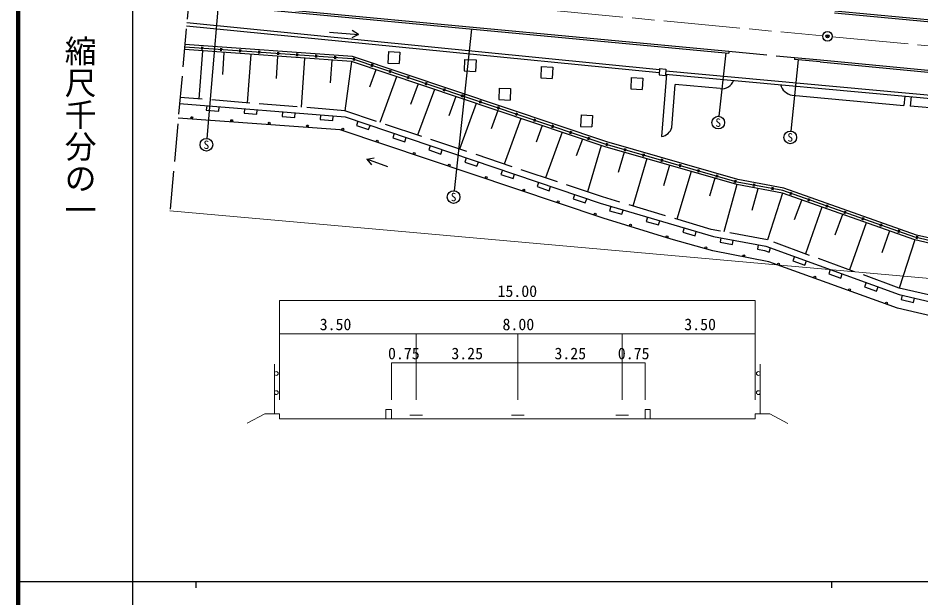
# Model space of a CAD drawing. Units: millimetres, scale not verified. Extents: x 40000 to 680000, y 20000 to 380000.
# Drawn here: x 40000 to 182099, y 202409 to 293694 of the extents above; entities that cross this region are included whole.
import ezdxf
from ezdxf.enums import TextEntityAlignment as Align

# ---------------------------------------------------------------- set-up
doc = ezdxf.new("R2010")
doc.units = ezdxf.units.MM
doc.header["$LTSCALE"] = 1000
doc.header["$PDMODE"] = 32
doc.header["$PDSIZE"] = 500
doc.linetypes.add('CHAIN', pattern=[18.5, 12, -1.5, 3.5, -1.5])
doc.linetypes.add('DASHED', pattern=[7.5, 6, -1.5])
for name, color, linetype, lineweight in [('M-BGD', 7, 'Continuous', 25), ('M-BGD-EXST', 7, 'Continuous', 25), ('M-BMK', 2, 'CHAIN', 13), ('M-BMK-SRVR', 3, 'Continuous', 25), ('M-STR-HTXT', 7, 'Continuous', 13), ('M-TTL', 2, 'Continuous', 140), ('M-TTL-BAND', 7, 'Continuous', 25)]:
    doc.layers.add(name, color=color, linetype=linetype, lineweight=lineweight)
doc.styles.add('@ＭＳ ゴシック', font='')
doc.styles.add('ＭＳ ゴシック', font='')
doc.styles.get('@ＭＳ ゴシック').set_extended_font_data('@MS Gothic')
doc.styles.get('ＭＳ ゴシック').set_extended_font_data('MS Gothic')

msp = doc.modelspace()

# ---------------------------------------------------------------- linework, layer by layer
at = {"layer": 'M-BGD', "linetype": 'DASHED'}
for p, q in [((67151, 299479), (63872, 262949)), ((151860, 288461), (162206, 287490)), ((91405, 279115), (65511, 281205)), ((131992, 265533), (91405, 279115)), ((149098, 260425), (131992, 265533)), ((157928, 258762), (149098, 260425)), ((178677, 251198), (157928, 258762)), ((256328, 233142), (178677, 251198))]:
    msp.add_line(p, q, dxfattribs=at)
at = {"layer": 'M-BGD'}
for p, q in [((66852, 296142), (151843, 288162)), ((66879, 296441), (151860, 288461)), ((168493, 294533), (267182, 285267)), ((168521, 294832), (267210, 285566)), ((66568, 292985), (140954, 285610)), ((66524, 292487), (140912, 285112)), ((92488, 286848), (66186, 288725)), ((92594, 287283), (66222, 289129)), ((92646, 287639), (66257, 289522)), ((69008, 288524), (68469, 280966)), ((69102, 288777), (68803, 288798)), ((69123, 289077), (68824, 289098)), ((72095, 288568), (71796, 288589)), ((72116, 288867), (71817, 288888)), ((75109, 288658), (74809, 288679)), ((78101, 288448), (77802, 288469)), ((72401, 288281), (72153, 284807)), ((75088, 288358), (74788, 288379)), ((76609, 287981), (76065, 280353)), ((78080, 288149), (77781, 288170)), ((80853, 287678), (80603, 284165)), ((81073, 287939), (80774, 287960)), ((81094, 288239), (80795, 288259)), ((84066, 287730), (83766, 287751)), ((84087, 288029), (83787, 288050)), ((85101, 287375), (84552, 279668)), ((87058, 287520), (86759, 287541)), ((87079, 287820), (86780, 287840)), ((89385, 287070), (89132, 283516)), ((90051, 287311), (89752, 287332)), ((90072, 287610), (89773, 287631)), ((132423, 273828), (92594, 287283)), ((132640, 274211), (92646, 287639)), ((92983, 286993), (92699, 287089)), ((93079, 287278), (92795, 287374)), ((98294, 288411), (98204, 286613)), ((98294, 288411), (100091, 288322)), ((100091, 288322), (100002, 286524)), ((110285, 287181), (110196, 285384)), ((110285, 287181), (112083, 287092)), ((112083, 287092), (111994, 285294)), ((151860, 288461), (151843, 288162)), ((162206, 287490), (162189, 287190)), ((166261, 286808), (162189, 287190)), ((162206, 287490), (166289, 287107)), ((166289, 287107), (242708, 279702)), ((92488, 286848), (91405, 279115)), ((132402, 273447), (92488, 286848)), ((95825, 286033), (95541, 286129)), ((95921, 286317), (95637, 286414)), ((98204, 286613), (100002, 286524)), ((122349, 286058), (122260, 284260)), ((122349, 286058), (124147, 285968)), ((124147, 285968), (124057, 284171)), ((140967, 285758), (140882, 284762)), ((140967, 285758), (141963, 285674)), ((141963, 285674), (141879, 284677)), ((166261, 286808), (242694, 279402)), ((96322, 285561), (95309, 282802)), ((99584, 284466), (96939, 277263)), ((98667, 285073), (98383, 285169)), ((98763, 285357), (98479, 285453)), ((101510, 284113), (101225, 284209)), ((101606, 284397), (101321, 284493)), ((110196, 285384), (111994, 285294)), ((122260, 284260), (124057, 284171)), ((136516, 284337), (136426, 282539)), ((136516, 284337), (138314, 284247)), ((138314, 284247), (138224, 282449)), ((140882, 284762), (141879, 284677)), ((142064, 284872), (141273, 275042)), ((141897, 284887), (200386, 279501)), ((141939, 285386), (200428, 279999)), ((102969, 283329), (101773, 280072)), ((104352, 283153), (104068, 283249)), ((104448, 283437), (104164, 283533)), ((142894, 276488), (143437, 283239)), ((150500, 282589), (143437, 283239)), ((105531, 282469), (102888, 275272)), ((107194, 282193), (106910, 282289)), ((107290, 282477), (107006, 282573)), ((110132, 281517), (109848, 281613)), ((115731, 282678), (115641, 280880)), ((115731, 282678), (117528, 282589)), ((117528, 282589), (117439, 280791)), ((136426, 282539), (138224, 282449)), ((161831, 281545), (179405, 279927)), ((179543, 281421), (179405, 279927)), ((65424, 280233), (91480, 278121)), ((108917, 281332), (107799, 278289)), ((112117, 280258), (109476, 273067)), ((110036, 281233), (109752, 281329)), ((112878, 280272), (112594, 280368)), ((112974, 280557), (112690, 280653)), ((115641, 280880), (117439, 280791)), ((180539, 281329), (180401, 279835)), ((69684, 279888), (69627, 279190)), ((69627, 279190), (71620, 279029)), ((71620, 279029), (71677, 279726)), ((75664, 279403), (75607, 278705)), ((75607, 278705), (77601, 278544)), ((77601, 278544), (77657, 279242)), ((81644, 278918), (81588, 278221)), ((83581, 278059), (83638, 278757)), ((115502, 279121), (114447, 276246)), ((115721, 279312), (115436, 279408)), ((115817, 279596), (115532, 279693)), ((118659, 278636), (118375, 278732)), ((200695, 277966), (180401, 279835)), ((90700, 276104), (65218, 277939)), ((81588, 278221), (83581, 278059)), ((87625, 278433), (87568, 277736)), ((87568, 277736), (89562, 277574)), ((89562, 277574), (89618, 278272)), ((91480, 278121), (131592, 264539)), ((93499, 277437), (93275, 276774)), ((119132, 277902), (116494, 270719)), ((118563, 278352), (118279, 278448)), ((121405, 277392), (121121, 277488)), ((121501, 277676), (121217, 277772)), ((128610, 278444), (128521, 276646)), ((128610, 278444), (130408, 278354)), ((130408, 278354), (130319, 276556)), ((132098, 262205), (90700, 276104)), ((93275, 276774), (95169, 276133)), ((95169, 276133), (95394, 276796)), ((122488, 276776), (121533, 274174)), ((125643, 275716), (123007, 268539)), ((124247, 276432), (123963, 276528)), ((124343, 276716), (124059, 276812)), ((127185, 275756), (126901, 275852)), ((128521, 276646), (130319, 276556)), ((99182, 275513), (98958, 274850)), ((98958, 274850), (100852, 274208)), ((100852, 274208), (101077, 274871)), ((127089, 275472), (126805, 275568)), ((128819, 274650), (127848, 272004)), ((129932, 274512), (129647, 274608)), ((130028, 274796), (129743, 274892)), ((104865, 273589), (104641, 272926)), ((104641, 272926), (106535, 272284)), ((106535, 272284), (106760, 272947)), ((131789, 273623), (129629, 266323)), ((153098, 267502), (132402, 273447)), ((153162, 267872), (132423, 273828)), ((132786, 273568), (132498, 273651)), ((132869, 273856), (132581, 273939)), ((153284, 268281), (132640, 274211)), ((135753, 273028), (135464, 273111)), ((110549, 271664), (110324, 271001)), ((135394, 272588), (134452, 269401)), ((135670, 272740), (135381, 272823)), ((138971, 271560), (136767, 264107)), ((138553, 271912), (138265, 271995)), ((138636, 272200), (138348, 272283)), ((141519, 271372), (141231, 271455)), ((110324, 271001), (112218, 270360)), ((112218, 270360), (112443, 271023)), ((141437, 271084), (141148, 271166)), ((142548, 270532), (141586, 267280)), ((144320, 270256), (144032, 270338)), ((144403, 270544), (144115, 270627)), ((116232, 269740), (116007, 269077)), ((116007, 269077), (117901, 268436)), ((117901, 268436), (118126, 269099)), ((145931, 269561), (143705, 262035)), ((147203, 269427), (146915, 269510)), ((147286, 269716), (146998, 269799)), ((150087, 268599), (149799, 268682)), ((150170, 268888), (149881, 268970)), ((121915, 267816), (121690, 267153)), ((121690, 267153), (123585, 266511)), ((123585, 266511), (123809, 267174)), ((149660, 268490), (148817, 265641)), ((153098, 267502), (151070, 260053)), ((152970, 267771), (152682, 267854)), ((153053, 268060), (152765, 268142)), ((160296, 266120), (153098, 267502)), ((160339, 266523), (153162, 267872)), ((160506, 266894), (153284, 268281)), ((155929, 267199), (155634, 267255)), ((155984, 267494), (155690, 267550)), ((127598, 265891), (127373, 265228)), ((155518, 263472), (156455, 266858)), ((160296, 266120), (157928, 258762)), ((158877, 266645), (158582, 266700)), ((158933, 266940), (158638, 266995)), ((181153, 258761), (160296, 266120)), ((181164, 259195), (160339, 266523)), ((181377, 259530), (160506, 266894)), ((161743, 265870), (161460, 265969)), ((161842, 266153), (161559, 266252)), ((127373, 265228), (129268, 264587)), ((129268, 264587), (129492, 265250)), ((131592, 264539), (149451, 259312)), ((162218, 261978), (163371, 265035)), ((164573, 264874), (164290, 264973)), ((164672, 265157), (164389, 265256)), ((133303, 264038), (133107, 263366)), ((133107, 263366), (135026, 262805)), ((135026, 262805), (135223, 263476)), ((166505, 263929), (163912, 256580)), ((167403, 263878), (167120, 263978)), ((167502, 264161), (167219, 264261)), ((170233, 262882), (169950, 262982)), ((170332, 263165), (170049, 263265)), ((142790, 258879), (132098, 262205)), ((139062, 262353), (138865, 261681)), ((138865, 261681), (140784, 261119)), ((140784, 261119), (140981, 261791)), ((169735, 262789), (168572, 259492)), ((173477, 261469), (170859, 254048)), ((173063, 261887), (172780, 261986)), ((173162, 262170), (172879, 262269)), ((144820, 260667), (144623, 259996)), ((146543, 259434), (146740, 260106)), ((175892, 260891), (175609, 260991)), ((175992, 261174), (175709, 261274)), ((177141, 260176), (175932, 256749)), ((178822, 260178), (178539, 260278)), ((149323, 257038), (142790, 258879)), ((144623, 259996), (146543, 259434)), ((149451, 259312), (157687, 257768)), ((150606, 259095), (150477, 258407)), ((152442, 258039), (152571, 258727)), ((178722, 259895), (178439, 259995)), ((181153, 258761), (178677, 251198)), ((255904, 241471), (181153, 258761)), ((255850, 241906), (181164, 259195)), ((181583, 258944), (181290, 259012)), ((181650, 259237), (181358, 259304)), ((255768, 242323), (181377, 259530)), ((150477, 258407), (152442, 258039)), ((156503, 257990), (156374, 257302)), ((156374, 257302), (157502, 257090)), ((157687, 257768), (178674, 250165)), ((158196, 256839), (158435, 257497)), ((158173, 255315), (149323, 257038)), ((157502, 257090), (158196, 256839)), ((162196, 256134), (161957, 255476)), ((178427, 248010), (158173, 255315)), ((161957, 255476), (163838, 254795)), ((163838, 254795), (164076, 255453)), ((167837, 254091), (167598, 253433)), ((167598, 253433), (169479, 252751)), ((169479, 252751), (169717, 253410)), ((173478, 252047), (173240, 251389)), ((173240, 251389), (175120, 250708)), ((175120, 250708), (175358, 251366)), ((178674, 250165), (256086, 232267)), ((179135, 250058), (178978, 249376)), ((178978, 249376), (180926, 248926)), ((180926, 248926), (181084, 249608)), ((256408, 229900), (178427, 248010))]:
    msp.add_line(p, q, dxfattribs=at)
for centre in [(67338, 278019), (73618, 277542), (79540, 277145), (85541, 276708), (91106, 276191), (96524, 274323), (102336, 272380), (107847, 270525), (113694, 268582), (119576, 266621), (124999, 264767), (130828, 262806), (136393, 261075), (142134, 259273), (148246, 257524), (154216, 256288), (159692, 254945), (165415, 252896), (170874, 250918), (176703, 248816)]:
    msp.add_circle(centre, 150, dxfattribs=at)
for centre, radius, start, end in [((150759, 284553), 1981, 262.48936, 340.72738), ((162263, 283886), 2380, 196.18956, 259.54759), ((140988, 276993), 1972, 278.30387, 345.1458)]:
    msp.add_arc(centre, radius, start, end, dxfattribs=at)
at = {"layer": 'M-BGD-EXST'}
for p, q in [((71508, 295705), (69725, 274742)), ((89019, 291464), (93555, 291096)), ((93555, 291096), (92605, 291753)), ((111365, 291962), (108654, 266511)), ((93555, 291096), (92512, 290602)), ((151386, 288205), (150301, 278227)), ((162777, 287135), (161629, 275902)), ((94904, 271479), (96042, 271673)), ((98215, 270253), (94904, 271479)), ((94904, 271479), (95641, 270590))]:
    msp.add_line(p, q, dxfattribs=at)
for centre in [(150193, 277233), (161528, 274908), (69640, 273745), (108548, 265517)]:
    msp.add_circle(centre, 1000, dxfattribs=at)
at = {"layer": 'M-BMK'}
for p, q in [((67965, 300155), (166644, 290890)), ((168138, 290750), (266827, 281484))]:
    msp.add_line(p, q, dxfattribs=at)
at = {"layer": 'M-BMK-SRVR'}
msp.add_circle((167391, 290820), 750, dxfattribs=at)
msp.add_point((167391, 290820), dxfattribs=at)
at = {"layer": 'M-STR-HTXT'}
for p, q in [((378048, 235342), (63908, 263353)), ((81139, 249238), (156011, 249238)), ((81139, 233617), (81139, 249238)), ((156011, 233617), (156011, 249238)), ((81139, 244007), (156011, 244007)), ((102636, 233617), (102636, 244007)), ((118657, 233617), (118657, 244007)), ((135086, 233617), (135086, 244007)), ((80339, 231397), (80339, 239235)), ((98794, 233617), (98794, 239430)), ((98794, 239430), (138682, 239430)), ((138682, 233617), (138682, 239430)), ((156811, 231397), (156811, 239235)), ((97858, 230579), (97858, 232051)), ((97858, 232051), (98794, 232051)), ((98794, 230579), (98794, 232051)), ((138682, 230579), (138682, 232051)), ((138682, 232051), (139504, 232051)), ((139504, 230579), (139504, 232051)), ((78839, 231397), (76080, 229919)), ((78839, 231397), (81139, 231397)), ((81139, 230579), (81139, 231397)), ((81139, 230579), (156011, 230579)), ((101636, 231195), (103636, 231195)), ((117657, 231195), (119657, 231195)), ((134086, 231195), (136086, 231195)), ((156011, 230579), (156011, 231397)), ((156011, 231397), (158311, 231397)), ((158311, 231397), (161169, 229847))]:
    msp.add_line(p, q, dxfattribs=at)
for centre in [(80639, 237735), (156511, 237735), (80639, 234735), (156511, 234735)]:
    msp.add_circle(centre, 300, dxfattribs=at)
at = {"layer": 'M-TTL'}
msp.add_line((40000, 380000), (40000, 20000), dxfattribs=at)
at = {"layer": 'M-TTL-BAND'}
for p, q in [((58000, 370000), (58000, 20000)), ((40000, 205000), (579000, 205000)), ((68000, 205000), (68000, 204000)), ((168000, 205000), (168000, 204000))]:
    msp.add_line(p, q, dxfattribs=at)

# ---------------------------------------------------------------- texts
at = {"layer": 'M-BGD-EXST', "style": 'ＭＳ ゴシック'}
for p in [(150193, 277233), (69640, 273745), (161528, 274908), (108548, 265517)]:
    msp.add_text('S', height=1320, dxfattribs=at).set_placement(p, align=Align.MIDDLE_CENTER)
at = {"layer": 'M-STR-HTXT', "style": 'ＭＳ ゴシック'}
for s, p in [('15.00', (118575, 249238)), ('3.50', (89966, 244007)), ('8.00', (118738, 244007)), ('3.50', (147347, 244007)), ('0.75', (100715, 239430)), ('3.25', (110687, 239430)), ('3.25', (126912, 239430)), ('0.75', (136884, 239430))]:
    msp.add_text(s, height=1833, dxfattribs=at).set_placement(p, align=Align.BOTTOM_CENTER)
at = {"layer": 'M-TTL-BAND', "style": '@ＭＳ ゴシック'}
msp.add_text('縮尺千分の一', height=3666, rotation=270, dxfattribs=at).set_placement((49777, 261030), align=Align.MIDDLE_RIGHT)

doc.saveas('drawing.dxf')
